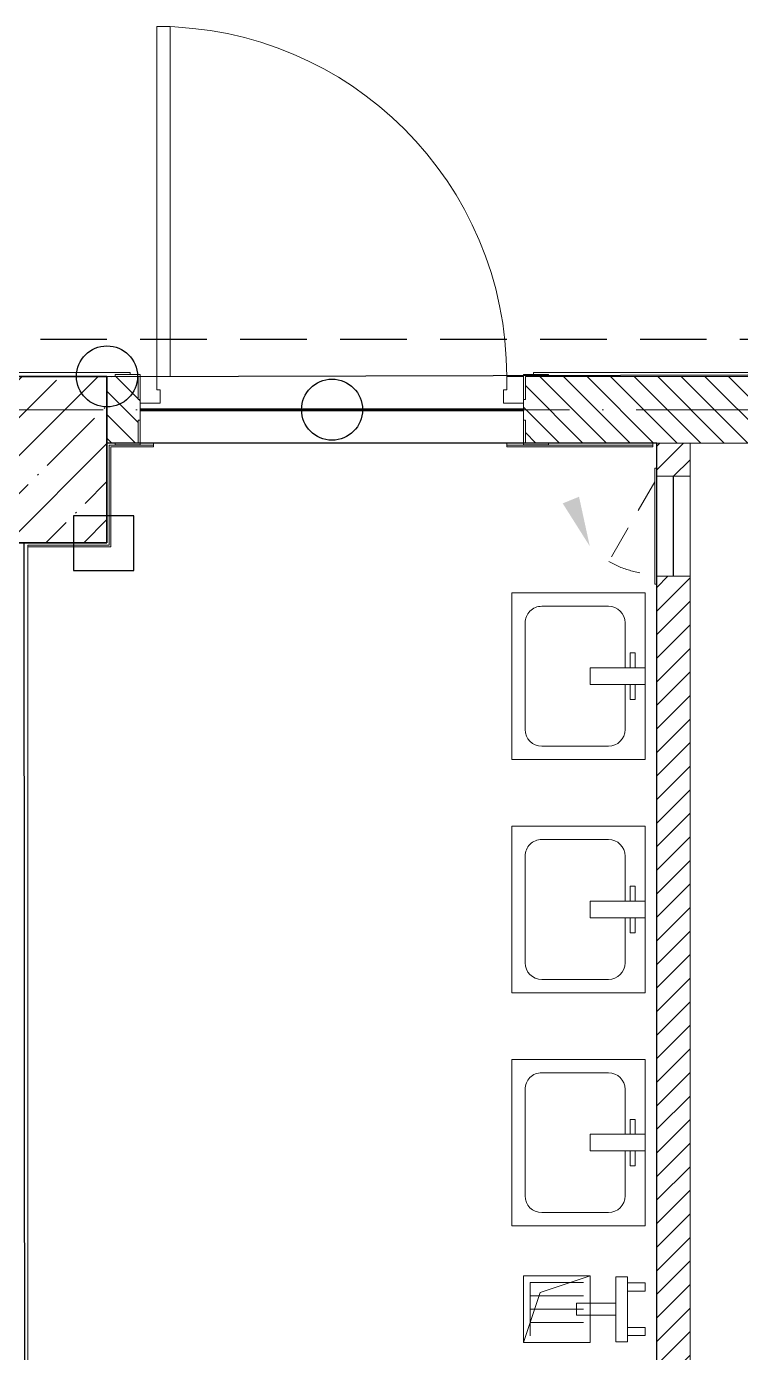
# Model space of a CAD drawing. Header units: millimetres. Extents: x -213536 to 1564669, y -45299 to 942238.
# Drawn here: x 438601 to 440744, y 430206 to 434185 of the extents above; entities that cross this region are included whole.
import ezdxf

# ---------------------------------------------------------------- set-up
doc = ezdxf.new("R2010")
doc.units = ezdxf.units.MM
for name, pattern in [('200_ШТРИХ_ш1п0_6_', [160, 100, -60]), ('50_200_ШТРИХ_1Т_ш5_п1_п1_', [700, 500, -100, 0, -100]), ('Штриховая _2 мм - 1 мм_', [300, 200, -100])]:
    doc.linetypes.add(name, pattern=pattern)
for name, color, linetype, lineweight in [('0-1', 7, 'Continuous', 5), ('0-2', 7, 'Continuous', 9), ('2) ПГП 4м', 4, 'Continuous', 30), ('2.2) ПГП двери 2.4 -', 134, 'Continuous', 60), ('3) ЖБ 4м', 3, 'Continuous', 30), ('4) Метл уголки', 6, 'Continuous', 30), ('5) Швы', 2, 'Continuous', 30), ('6) Мини окна 0.4 -', 10, 'Continuous', 30), ('Каркас_Импост', 7, 'Continuous', 13), ('Линии', 7, 'Continuous', 9), ('Несущие колонны', 7, 'Continuous', 9), ('Несущие колонны-1', 7, 'Continuous', 35), ('Обобщенные модели', 7, 'Continuous', 9), ('Общие ребра', 7, 'Continuous', 9), ('Окна', 7, 'Continuous', 9), ('Оси-2', 7, '50_200_ШТРИХ_1Т_ш5_п1_п1_', 9), ('Открывание в плане-2', 7, '200_ШТРИХ_ш1п0_6_', 9), ('Открывание-1', 7, 'Continuous', 9), ('Панель', 7, 'Continuous', 13), ('Стены-1', 7, 'Continuous', 13), ('Текстовые примечания', 7, 'Continuous', 9), ('Штриховка разреза-1', 7, 'Continuous', 9)]:
    doc.layers.add(name, color=color, linetype=linetype, lineweight=lineweight)
doc.layers.add('Сантехнические приборы-1', color=7, linetype='Continuous', lineweight=9, true_color=0xaaaaaa)
doc.layers.add('СТ-1_1', color=7, linetype='Штриховая _2 мм - 1 мм_', lineweight=90, true_color=0x888888)
doc.layers.get('0-2').off()

# ---------------------------------------------------------------- blocks, each defined once
blk = doc.blocks.new('Ось 3 этаж')
at = {"layer": 'Оси-2'}
blk.add_line((522142.1, 433035.4), (428373.3, 433035.4), dxfattribs=at)
blk = doc.blocks.new('Дверь_СКБ_1Ст_Внутренняя_ШЕР - СОШ_Д-12_Дв_1150x2100h_С_У учеников_ душевые-35410014-АИ2_03_План отделки стен 3-го этажа _Часть 2_')
at = {"layer": 'Каркас_Импост'}
for p, q in [((-512.5, 100), (-562.5, 100)), ((-512.5, 100), (-512.5, 60)), ((587.5, 100), (537.5, 100)), ((537.5, 100), (537.5, 60)), ((587.5, 100), (587.5, 20)), ((-512.5, 60), (-502.5, 60)), ((-502.5, 60), (-502.5, 20)), ((527.5, 60), (537.5, 60)), ((527.5, 60), (527.5, 20)), ((-562.5, 31), (-562.5, 20)), ((-502.5, 20), (-562.5, 20)), ((587.5, 20), (527.5, 20))]:
    blk.add_line(p, q, dxfattribs=at)
at = {"layer": 'Открывание-1'}
blk.add_arc((-512.5, 100), 1050, 360, 90, dxfattribs=at)
at = {"layer": 'Панель'}
for p, q in [((-512.5, 1150), (-472.5, 1150)), ((-512.5, 1150), (-512.5, 100)), ((-472.5, 100), (-472.5, 1150)), ((-512.5, 100), (-472.5, 100))]:
    blk.add_line(p, q, dxfattribs=at)
blk = doc.blocks.new('BSC_Колонна _Прямоугольная - 500х500-V103-АИ2_03_План отделки стен 3-го этажа _Часть 2_')
at = {"layer": 'Несущие колонны'}
h = blk.add_hatch(dxfattribs=at)
h.set_pattern_fill('FP_93', color=256, style=0, pattern_type=2)
h.set_pattern_definition([(45, (-7900, -7650), (-114.0493, 114.0493), []), (45, (-7785.95, -7650), (-114.0493, 114.0493), [201.613, -40.323, 3.353, -36.97])])
h.paths.add_polyline_path([(-250, -250), (250, -250), (250, 250), (-250, 250)], flags=0)
at = {"layer": 'Несущие колонны-1'}
for p, q in [((250, 250), (-250, 250)), ((-250, 250), (-250, -250)), ((250, -250), (250, 250)), ((-250, -250), (250, -250))]:
    blk.add_line(p, q, dxfattribs=at)
blk = doc.blocks.new('SND_2D_Раковина1 - 400х300-18442872-АИ2_03_План отделки стен 3-го этажа _Часть 2_')
at = {"layer": 'Сантехнические приборы-1'}
for p, q in [((-250, 220), (-250, -180)), ((250, 220), (-250, 220)), ((250, -180), (250, 220)), ((160, 180), (-160, 180)), ((-210, 130), (-210, -70)), ((210, -70), (210, 130)), ((-25, -180), (-25, -15)), ((-25, -15), (25, -15)), ((25, -15), (25, -180)), ((-160, -120), (-25, -120)), ((-70, -135), (-70, -150)), ((-25, -135), (-70, -135)), ((-70, -150), (-25, -150)), ((25, -120), (160, -120)), ((25, -135), (70, -135)), ((70, -150), (25, -150)), ((70, -135), (70, -150)), ((-250, -180), (250, -180))]:
    blk.add_line(p, q, dxfattribs=at)
for centre, start, end in [((-160, 130), 90, 180), ((160, 130), 360, 90), ((-160, -70), 180, 270), ((160, -70), 270, 360)]:
    blk.add_arc(centre, 50, start, end, dxfattribs=at)
blk = doc.blocks.new('154_Стойка_СКБ_Уголок - СМ-2180_200-28268025-АИ2_03_План отделки стен 3-го этажа _Часть 2_')
at = {"layer": 'Обобщенные модели'}
for p, q in [((125, 156), (125, 81)), ((200, 156), (125, 156)), ((131, 81), (131, 150)), ((131, 150), (200, 150)), ((200, 150), (200, 156)), ((125, 81), (131, 81)), ((131, 19), (125, 19)), ((125, 19), (125, -56)), ((131, -50), (131, 19)), ((125, -56), (200, -56)), ((200, -50), (131, -50)), ((200, -56), (200, -50))]:
    blk.add_line(p, q, dxfattribs=at)
blk = doc.blocks.new('Фахверк_СКБ_Уголок - 200_3550_зеркало-28264001-АИ2_03_План отделки стен 3-го этажа _Часть 2_')
at = {"layer": 'Обобщенные модели'}
for p, q in [((200, 156), (125, 156)), ((125, 156), (125, 81)), ((131, 81), (131, 150)), ((131, 150), (200, 150)), ((200, 150), (200, 156)), ((125, 81), (131, 81)), ((131, 19), (125, 19)), ((125, 19), (125, -56)), ((131, -50), (131, 19)), ((125, -56), (200, -56)), ((200, -50), (131, -50)), ((200, -56), (200, -50))]:
    blk.add_line(p, q, dxfattribs=at)
blk = doc.blocks.new('AR_Отверстие Ниша - Лючок-32406162-АИ2_03_План отделки стен 3-го этажа _Часть 2_')
at = {"layer": 'Окна'}
for p, q in [((-150, 50), (150, 50)), ((-150, -50), (-150, 50)), ((150, 50), (150, -50)), ((150, -50), (-150, -50))]:
    blk.add_line(p, q, dxfattribs=at)
blk = doc.blocks.new('Л_Общий_Лючок - Лючок-29683929-АИ2_03_План отделки стен 3-го этажа _Часть 2_')
at = {"layer": 'Окна'}
for p, q in [((-24, 0), (-24, -6)), ((324, 0), (324, -6)), ((-24, -6), (324, -6))]:
    blk.add_line(p, q, dxfattribs=at)
at = {"layer": 'Открывание в плане-2'}
blk.add_line((16.4, -6), (255.4, -144), dxfattribs=at)
blk.add_arc((6, 0), 288, 330, 358.8003, dxfattribs=at)
blk = doc.blocks.new('AR_Отверстие прямоугольное _в плите_ - AR_Отверстие прямоугольное _в плите_-30459207-АИ2_03_План отделки стен 3-го этажа _Часть 2_')
at = {"layer": 'Обобщенные модели'}
for p, q in [((100, 100), (-100, 100)), ((-100, 100), (-100, -100)), ((-50, 50), (100, 100)), ((100, -100), (100, 100)), ((-100, -100), (-50, 50)), ((-100, -100), (100, -100))]:
    blk.add_line(p, q, dxfattribs=at)
blk = doc.blocks.new('АИ_2D_Кран настенный для ванны с душем - 2D_Кран настенный для ванны с душем-24839423-АИ2_03_План отделки стен 3-го этажа _Часть 2_')
at = {"layer": 'Сантехнические приборы-1'}
for p, q in [((-54.5, 0), (-79.1, 0)), ((-79.1, 0), (-79.1, -52.5)), ((-54.5, -52.5), (-54.5, 0)), ((54.5, -52.5), (54.5, 0)), ((54.5, 0), (79.1, 0)), ((79.1, 0), (79.1, -52.5)), ((-97.5, -87.5), (-97.5, -52.5)), ((-97.5, -52.5), (97.5, -52.5)), ((97.5, -52.5), (97.5, -87.5)), ((97.5, -87.5), (-97.5, -87.5)), ((-18.1, -205.8), (-18.1, -87.5)), ((18.1, -87.5), (18.1, -205.8)), ((18.1, -205.8), (-18.1, -205.8))]:
    blk.add_line(p, q, dxfattribs=at)
blk = doc.blocks.new('0125-Р-ОО-Ш2-АР-о_23_10_2024_rvt-1-АИ2_03_План отделки стен 3-го этажа _Часть 2_')
at = {"layer": 'Штриховка разреза-1'}
h = blk.add_hatch(dxfattribs=at)
h.set_pattern_fill('FP_1', color=256, style=0, pattern_type=2)
h.set_pattern_definition([(135, (0, 0), (-35.35534, -35.35534), [])])
h.paths.add_polyline_path([(12717.6, 7700), (12750, 7700), (12750, 7900), (12156, 7900), (12156, 7831), (12150, 7831), (12150, 7769), (12156, 7769), (12156, 7700), (12225, 7700)], flags=0)
h.paths.add_polyline_path([(10387.7, 7700), (10994, 7700), (10994, 7769), (11000, 7769), (11000, 7831), (10994, 7831), (10994, 7900), (9406, 7900), (9406, 7831), (9400, 7831), (9400, 7769), (9406, 7769), (9406, 7700), (9921.7, 7700)], flags=0)
h.paths.add_polyline_path([(8175, 7700), (8244, 7700), (8244, 7769), (8250, 7769), (8250, 7831), (8244, 7831), (8244, 7900), (8150, 7900), (8150, 7700)], flags=0)
h = blk.add_hatch(dxfattribs=at)
h.set_pattern_fill('FP_92', color=256, style=0, pattern_type=2)
h.set_pattern_definition([(45, (0, 0), (-35.35534, 35.35534), [])])
h.paths.add_polyline_path([(9900, 4850), (9900, 7300), (9800, 7300), (9800, 4850)], flags=0)
h.paths.add_polyline_path([(9800, 7600), (9900, 7600), (9900, 7700), (9800, 7700)], flags=0)
at = {"layer": 'Линии'}
for p, q in [((9400, 5200), (9600, 5200)), ((9400, 5000), (9400, 5200)), ((9420, 5180), (9580, 5180)), ((9420, 5020), (9420, 5180)), ((9600, 5200), (9600, 5000)), ((9580, 5140), (9420, 5140)), ((9580, 5100), (9420, 5100)), ((9580, 5060), (9420, 5060)), ((9600, 5000), (9400, 5000))]:
    blk.add_line(p, q, dxfattribs=at)
at = {"layer": 'Стены-1'}
for p, q in [((8175, 7900), (8150, 7900)), ((10925, 7900), (9475, 7900)), ((8250, 7769), (8250, 7831)), ((9400, 7831), (9400, 7769)), ((8150, 7700), (8175, 7700)), ((9475, 7700), (10925, 7700)), ((9900, 7700), (9800, 7700)), ((9800, 7700), (9800, 7600)), ((9900, 7600), (9900, 7700)), ((9800, 7300), (9800, 4850)), ((9900, 4850), (9900, 7300))]:
    blk.add_line(p, q, dxfattribs=at)
at = {"layer": '0-2'}
for name, p in [('Дверь_СКБ_1Ст_Внутренняя_ШЕР - СОШ_Д-12_Дв_1150x2100h_С_У учеников_ душевые-35410014-АИ2_03_План отделки стен 3-го этажа _Часть 2_', (8812.5, 7800)), ('BSC_Колонна _Прямоугольная - 500х500-V103-АИ2_03_План отделки стен 3-го этажа _Часть 2_', (7900, 7650)), ('154_Стойка_СКБ_Уголок - СМ-2180_200-28268025-АИ2_03_План отделки стен 3-го этажа _Часть 2_', (9275, 7750)), ('AR_Отверстие прямоугольное _в плите_ - AR_Отверстие прямоугольное _в плите_-30459207-АИ2_03_План отделки стен 3-го этажа _Часть 2_', (9500, 5100))]:
    blk.add_blockref(name, p, dxfattribs=at)
for name, p, rotation in [('Фахверк_СКБ_Уголок - 200_3550_зеркало-28264001-АИ2_03_План отделки стен 3-го этажа _Часть 2_', (8375, 7850), 180), ('Л_Общий_Лючок - Лючок-29683929-АИ2_03_План отделки стен 3-го этажа _Часть 2_', (9800, 7600), 269.9999999999997), ('AR_Отверстие Ниша - Лючок-32406162-АИ2_03_План отделки стен 3-го этажа _Часть 2_', (9850, 7450), 89.9999999999997), ('SND_2D_Раковина1 - 400х300-18442872-АИ2_03_План отделки стен 3-го этажа _Часть 2_', (9585, 7000), 89.99999999999967), ('SND_2D_Раковина1 - 400х300-18442872-АИ2_03_План отделки стен 3-го этажа _Часть 2_', (9585, 6300), 89.99999999999967), ('SND_2D_Раковина1 - 400х300-18442872-АИ2_03_План отделки стен 3-го этажа _Часть 2_', (9585, 5600), 89.99999999999967), ('АИ_2D_Кран настенный для ванны с душем - 2D_Кран настенный для ванны с душем-24839423-АИ2_03_План отделки стен 3-го этажа _Часть 2_', (9765, 5100), 269.9999999999978)]:
    blk.add_blockref(name, p, dxfattribs=dict(at, rotation=rotation))
blk = doc.blocks.new('3этНиз')
at = {"layer": 'Текстовые примечания'}
blk.add_hatch(color=256, dxfattribs=at).paths.add_polyline_path([(440291.4, 432625.3), (440259, 432774.1), (440210, 432754.1)], flags=0)
at = {"layer": 'Общие ребра'}
for p, q in [((438849.1, 432928.4), (438982.1, 432928.4)), ((438849.1, 432628.4), (438849.1, 432928.4)), ((440042.1, 432928.4), (440480.1, 432928.4)), ((438604.1, 432628.4), (438849.1, 432628.4)), ((438604.1, 432628.4), (438604.1, 432623.4))]:
    blk.add_line(p, q, dxfattribs=at)
at = {"layer": 'СТ-1_1', "lineweight": 25}
blk.add_line((438342.1, 433247.4), (441417.1, 433247.4), dxfattribs=at)
at = {"layer": 'Стены-1'}
for p, q in [((438912.1, 433147.4), (438172.1, 433147.4)), ((438842.1, 433135.4), (438867.1, 433135.4)), ((438912.1, 433141.4), (438912.1, 433147.4)), ((441662.1, 433147.4), (440122.1, 433147.4)), ((440122.1, 433147.4), (440122.1, 433141.4)), ((440167.1, 433135.4), (441617.1, 433135.4)), ((438867.1, 432935.4), (438842.1, 432935.4)), ((438854.1, 432923.4), (438982.1, 432923.4)), ((438854.1, 432623.4), (438854.1, 432923.4)), ((438982.1, 432935.4), (438942.1, 432935.4)), ((438982.1, 432923.4), (438982.1, 432935.4)), ((440092.1, 432935.4), (440042.1, 432935.4)), ((440042.1, 432935.4), (440042.1, 432923.4)), ((440042.1, 432923.4), (440480.1, 432923.4)), ((440480.1, 432935.4), (440167.1, 432935.4)), ((440480.1, 432923.4), (440480.1, 432935.4)), ((438604.1, 425647.4), (438604.1, 432623.4)), ((438604.1, 432623.4), (438854.1, 432623.4))]:
    blk.add_line(p, q, dxfattribs=at)
at = {"layer": '0-1'}
blk.add_blockref('0125-Р-ОО-Ш2-АР-о_23_10_2024_rvt-1-АИ2_03_План отделки стен 3-го этажа _Часть 2_', (430692.1, 425235.4), dxfattribs=at)

msp = doc.modelspace()

# ---------------------------------------------------------------- linework, layer by layer
at = {"layer": '2) ПГП 4м'}
for points in [[(438854.6, 433135.4), (443442.1, 433147.4)], [(440792.1, 429985.4), (439785.1, 429978.4), (439785.1, 430092.4), (440492.1, 430085.4), (440492.1, 432935.4), (438842.1, 432935.4)]]:
    msp.add_lwpolyline(points, dxfattribs=at)
at = {"layer": '2.2) ПГП двери 2.4 -'}
msp.add_lwpolyline([(438942.1, 433035.4), (440093.1, 433035.4)], dxfattribs=at)
at = {"layer": '3) ЖБ 4м'}
for points in [[(438842.1, 433135.4), (438342.1, 433135.4)], [(438842.1, 432929.4), (438842.1, 432635.4), (438592.1, 432635.4), (438597.1, 425635.4), (438842.1, 425635.4), (438842.1, 425385.4)]]:
    msp.add_lwpolyline(points, dxfattribs=at)
at = {"layer": '4) Метл уголки'}
msp.add_lwpolyline([(438741.2, 432552.4), (438922.4, 432552.4), (438922.4, 432717.1), (438741.2, 432717.1)], close=True, dxfattribs=at)
at = {"layer": '5) Швы'}
for centre in [(438842.1, 433135.4), (439517.6, 433035.4)]:
    msp.add_circle(centre, 91.6, dxfattribs=at)
at = {"layer": '6) Мини окна 0.4 -'}
msp.add_lwpolyline([(440542.1, 432535.4), (440542.1, 432835.4)], dxfattribs=at)

# ---------------------------------------------------------------- block references
at = {"color": 5, "lineweight": 30}
msp.add_blockref('Ось 3 этаж', (0, 0), dxfattribs=at)
at = {"layer": '3) ЖБ 4м'}
msp.add_blockref('3этНиз', (0, 0), dxfattribs=at)

doc.saveas('drawing.dxf')
